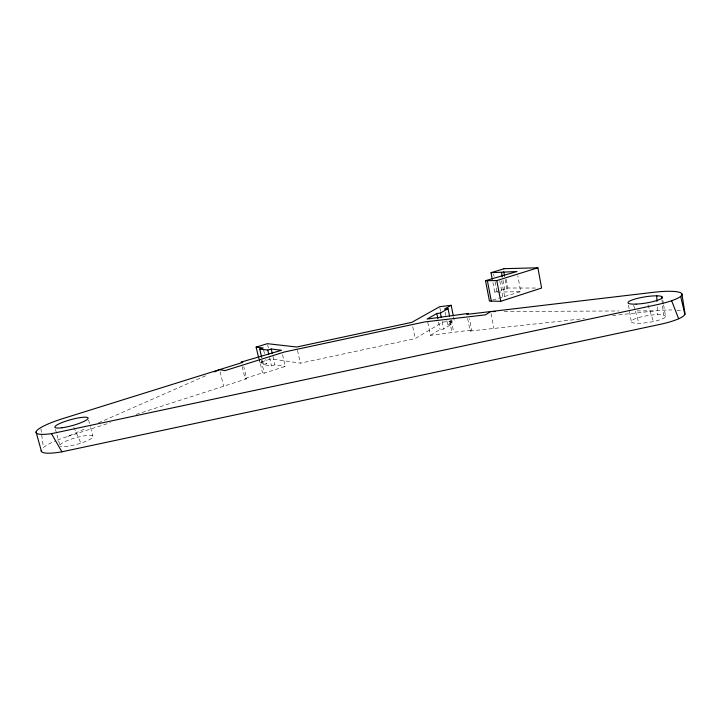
<?xml version="1.0" encoding="UTF-8"?>
<svg xmlns="http://www.w3.org/2000/svg" width="721" height="721" viewBox="0 0 721 721"><rect width="100%" height="100%" fill="white"/><g stroke="black" fill="none" stroke-linecap="round" stroke-linejoin="round"><path stroke-width="0.54" stroke-dasharray="3.6 2.7" d="M467.659 318.529L470.128 331.02L471.678 330.002L469.434 318.592M427.769 322.323L430.437 335.337L471.678 330.002M430.437 335.337L440.08 329.452L443.64 329.055L451.202 324.414L450.355 320.214M446.831 320.629L447.678 324.82L454.284 320.782L453.455 316.645M258.713 358.076L259.749 362.456L270.961 358.923L300.414 363.159L415.206 338.591L442.757 322.116L454.284 320.782M57.455 440.116A36.365 7.075 -15.7 0 1 67.711 436.43L86.178 428.31M98.498 422.894L207.269 375.046M67.711 436.43L110.43 422.677M136.062 414.431L246.699 378.813L243.824 366.764M242.157 366.484L245.032 378.489L262.525 372.865L264.246 373.172L285.273 366.403L282.533 354.57M492.542 300.089L520.76 291.617L517.795 275.746M492.894 282.443L494.759 292.194L520.76 291.617M262.408 360.482L263.39 364.637L271.475 365.907L274.944 364.808L285.273 366.403M263.39 364.637L266.815 363.546L265.842 359.4M494.759 292.194L507.899 288.012L536 288.04M447.678 324.82L451.202 324.414M470.128 331.02L584.506 318.592M612.462 315.555L656.074 310.814A36.771 7.255 -8.9 0 1 671.693 309.967M504.177 311.49L618.942 310.976M636.94 310.895L656.074 310.814M259.749 362.456L266.815 363.546M245.032 378.489L246.699 378.813M73.83 427.373L80.905 443.145M647.99 304.884L653.469 321.512M633.66 305.208L638.923 323.287M55.49 429.428L56.689 433.763M56.986 434.853L59.978 445.686M88.593 420.091L90.332 426.535M90.621 427.607L92.937 436.205M220.094 371.703L223.627 386.24M263.652 350.073L264.625 354.218M261.173 360.13L264.246 373.172M258.947 357.715L262.525 372.865M272.98 356.372L274.944 364.808M267.653 344.764L268.41 348.027M269.501 357.472L271.475 365.907M297.458 350.244L300.414 363.159M412.736 326.676L415.206 338.591M439.873 307.813L440.756 312.211M442.135 321.593L443.64 329.055M438.566 322.008L440.08 329.452M451.247 319.926L453.662 331.966M449.634 320.899L452.058 332.985M445.145 312.238L445.776 315.383M491.082 313.662L493.93 328.434M493.66 274.187L494.074 276.35M495.102 281.758L496.967 291.491M506.277 279.415L507.899 288.012M505.187 279.478L507.476 291.545M502.961 280.172L505.25 292.257M501.645 280.784L504.691 296.809M499.77 280.802L502.816 296.782M628.505 305.109L631.335 321.917M662.941 300.585L663.455 303.766M663.626 304.83L665.528 316.501A17.358 3.425 -8.9 0 1 639.329 323.278A17.358 3.425 -8.9 0 1 640.293 317.132A17.358 3.425 -8.9 0 1 665.528 316.501M40.926 428.716L43.404 447.525A36.365 7.075 -15.7 0 1 55.598 440.882M661.923 299.72L663.5 315.059M657.182 306.903L657.471 314.662M676.875 310.237A36.771 7.255 -8.9 0 1 682.192 311.229M60.014 445.073A17.16 3.335 -15.7 0 1 84.546 435.799A17.16 3.335 -15.7 0 1 86.556 441.027A17.16 3.335 -15.7 0 1 60.438 446.164"/><path stroke-width="1.08" d="M261.678 357.364L259.722 349.054L267.77 350.082L271.258 349L281.532 350.271L241.111 362.113L242.779 362.384L62.826 418.604A36.483 6.471 -15.4 0 0 36.582 430.897A36.483 6.471 -15.4 0 0 51.479 433.672L655.885 304.929A36.888 6.633 -9.2 0 0 681.949 294.123A36.888 6.633 -9.2 0 0 653.046 292.356L466.838 314.374L468.407 313.41L427.102 319.07L436.845 313.491L440.414 313.058L448.038 308.669L449.516 316.014M453.248 315.618L451.184 305.28L444.515 309.102L448.038 308.669M214.452 371.883L219.59 369.63L225.015 370.63L284.326 352.01L424.705 321.926L485.566 314.825L490.668 311.553L495.174 311.535M492.272 279.198L491.028 272.7L517.002 271.511L485.521 280.685L489.46 301.081L500.762 301.297L541.615 288.04L537.902 267.797L503.573 268.69M485.521 280.685L496.805 280.577L537.902 267.797M259.722 349.054L263.165 348L256.126 347.125L258.451 356.976M256.126 347.125L267.392 343.674L296.719 347.017L411.835 322.341L439.648 306.713L451.184 305.28M491.028 272.7L504.24 268.672M41.205 450.481A36.356 7.075 -15.7 0 0 61.916 451.806L659.102 324.585A36.771 7.255 -8.9 0 0 684.95 313.157L681.904 293.961M51.479 433.672L61.916 451.806M671.612 300.711L678.65 318.754M36.05 432.005L41.53 451.607M271.258 349L272.241 353.218M267.77 350.082L268.762 354.299M680.678 296.367L684.86 314.383M440.414 313.058L441.27 317.33M436.845 313.491L437.917 318.808M487.378 280.667L491.316 301.117M496.805 280.577L500.762 301.297M503.736 271.799L504.565 276.188M501.501 272.484L502.33 276.873M661.59 296.43L661.815 298.629M656.759 295.817L656.975 301.36M636.129 304.1A17.412 3.127 -9.2 0 0 662.419 297.394A17.412 3.127 -9.2 0 0 637.175 298.449A17.412 3.127 -9.2 0 0 636.129 304.1M62.114 427.742A17.214 3.055 -15.4 0 0 88.052 418.477A17.214 3.055 -15.4 0 0 64.268 421.704A17.214 3.055 -15.4 0 0 62.114 427.742"/></g></svg>
